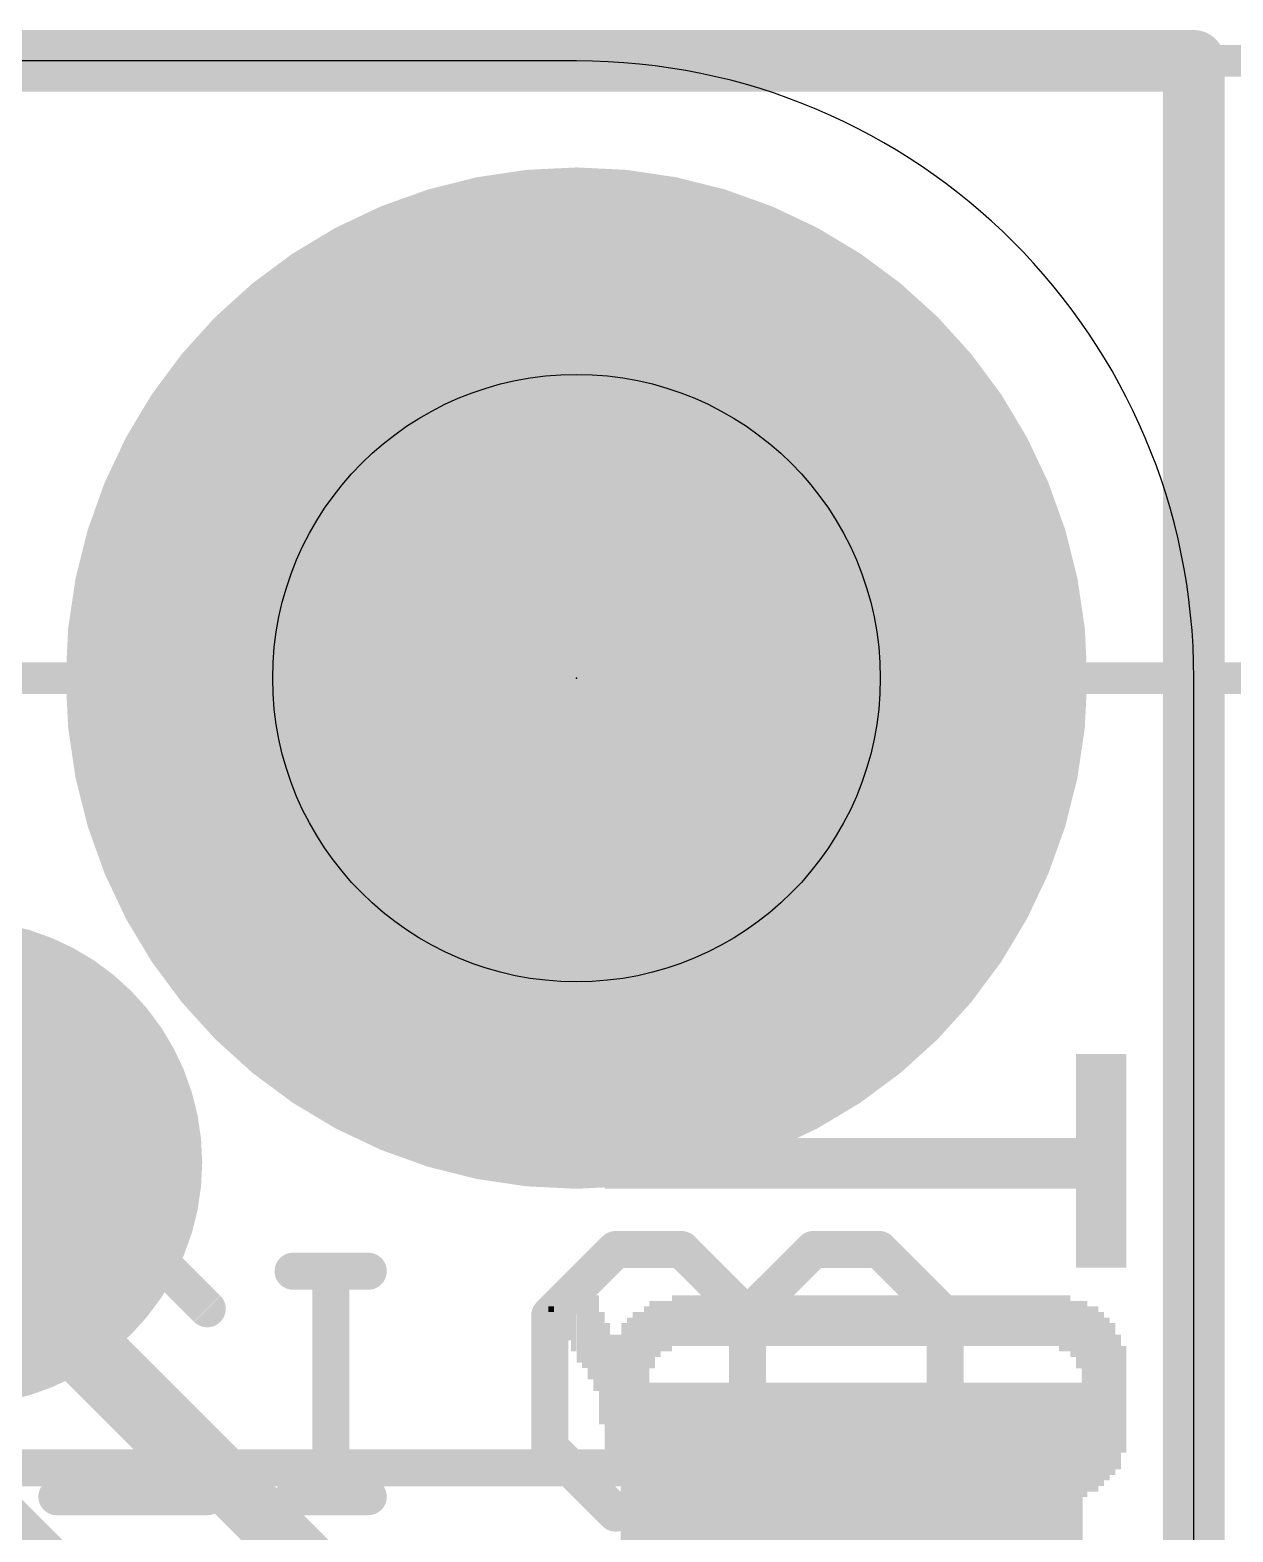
# Model space of a CAD drawing. Extents: x -1.2 to 34.1, y -8.2 to 17.9.
# Drawn here: x 20.61 to 25.56, y 11.73 to 17.91 of the extents above; entities that cross this region are included whole.
import ezdxf

# ---------------------------------------------------------------- set-up
doc = ezdxf.new("R2010")
doc.units = 0
for name, color, linetype in [('1', 12, 'CONTINUOUS'), ('16', 5, 'CONTINUOUS'), ('17', 110, 'CONTINUOUS'), ('20', 53, 'CONTINUOUS'), ('21', 40, 'CONTINUOUS'), ('22', 6, 'CONTINUOUS'), ('23', 40, 'CONTINUOUS'), ('25', 253, 'CONTINUOUS'), ('29', 253, 'CONTINUOUS'), ('30', 253, 'CONTINUOUS'), ('31', 253, 'CONTINUOUS'), ('39', 12, 'CONTINUOUS'), ('40', 132, 'CONTINUOUS'), ('41', 12, 'CONTINUOUS'), ('42', 132, 'CONTINUOUS'), ('44', 253, 'CONTINUOUS'), ('47', 253, 'CONTINUOUS'), ('51', 253, 'CONTINUOUS')]:
    doc.layers.add(name, color=color, linetype=linetype)

# ---------------------------------------------------------------- blocks, each defined once
blk = doc.blocks.new('RECT')
blk.add_solid([(-0.5, -0.5), (0.5, -0.5), (-0.5, 0.5), (0.5, 0.5)])
blk = doc.blocks.new('PIE')
at = {"const_width": 0.5}
blk.add_lwpolyline([(0, -0.25, 1), (0, 0.25, 1), (0, -0.25)], format="xyb", dxfattribs=at)
blk = doc.blocks.new('ROUNDP')
at = {"const_width": 0.5}
blk.add_lwpolyline([(0, -0.25, 1), (0, 0.25, 1), (0, -0.25)], format="xyb", dxfattribs=at)

msp = doc.modelspace()

# ---------------------------------------------------------------- linework, layer by layer
at = {"layer": '1', "const_width": 0.254}
for points in [[(0, 17.78), (25.4, 17.78)], [(25.4, 17.78), (25.4, 0)]]:
    msp.add_lwpolyline(points, dxfattribs=at)
at = {"layer": '1', "const_width": 0.127}
for points in [[(25.4635, 17.78, 1), (25.3365, 17.78)], [(25.4, 17.7165, 1), (25.4, 17.8435)]]:
    msp.add_lwpolyline(points, format="xyb", dxfattribs=at)
at = {"layer": '16', "const_width": 0.254}
for points in [[(0, 17.78), (25.4, 17.78)], [(25.4, 17.78), (25.4, 0)], [(20.4504, 12.9032), (22.6822, 10.6714)], [(21.9075, 10.3505), (19.812, 12.446)]]:
    msp.add_lwpolyline(points, dxfattribs=at)
at = {"layer": '16', "const_width": 0.127}
for points in [[(25.4635, 17.78, 1), (25.3365, 17.78)], [(25.4, 17.7165, 1), (25.4, 17.8435)]]:
    msp.add_lwpolyline(points, format="xyb", dxfattribs=at)
at = {"layer": '20'}
for p, q in [((22.86, 17.78), (2.54, 17.78)), ((25.4, 2.54), (25.4, 15.24))]:
    msp.add_line(p, q, dxfattribs=at)
msp.add_arc((22.86, 15.24), 2.54, 0, 90, dxfattribs=at)
at = {"layer": '21'}
for points, const_width in [([(22.86, 13.24, 1), (22.86, 17.24, 1), (22.86, 13.24)], 0.2032), ([(22.992, 11.9519, 1), (22.992, 12.0281)], 0.0762)]:
    msp.add_lwpolyline(points, format="xyb", dxfattribs=dict(at, const_width=const_width))
at = {"layer": '21', "const_width": 0.1524}
msp.add_lwpolyline([(20.392, 11.99), (22.992, 11.99)], dxfattribs=at)
at = {"layer": '22', "const_width": 0.1524}
for points in [[(20.7219, 12.6446), (20.8766, 12.7992)], [(20.8766, 12.7992), (21.1859, 12.7992)], [(21.1859, 12.7992), (21.3405, 12.6446)], [(22.0032, 12.7992), (21.6939, 12.7992)], [(21.8486, 11.8713), (21.8486, 12.7992)], [(20.7219, 12.4899), (20.7219, 12.6446)], [(21.3405, 11.8713), (20.7219, 12.4899)], [(20.7219, 11.8713), (21.3405, 11.8713)], [(22.0032, 11.8713), (21.6939, 11.8713)]]:
    msp.add_lwpolyline(points, dxfattribs=at)
at = {"layer": '22', "const_width": 0.0762}
for points in [[(20.8766, 12.8373, 1), (20.8766, 12.7611)], [(20.9035, 12.7723, 1), (20.8497, 12.8262)], [(21.2128, 12.8262, 1), (21.159, 12.7723)], [(21.1859, 12.7611, 1), (21.1859, 12.8373)], [(21.6939, 12.8373, 1), (21.6939, 12.7611)], [(21.8867, 12.7992, 1), (21.8105, 12.7992)], [(22.0032, 12.7611, 1), (22.0032, 12.8373)], [(20.76, 12.6446, 1), (20.6838, 12.6446)], [(20.695, 12.6715, 1), (20.7489, 12.6176)], [(21.3136, 12.6176, 1), (21.3675, 12.6715)], [(20.7489, 12.5169, 1), (20.695, 12.463)], [(20.6838, 12.4899, 1), (20.76, 12.4899)], [(20.7219, 11.9094, 1), (20.7219, 11.8332)], [(21.3136, 11.8444, 1), (21.3675, 11.8983)], [(21.3405, 11.8332, 1), (21.3405, 11.9094)], [(21.6939, 11.9094, 1), (21.6939, 11.8332)], [(22.0032, 11.8332, 1), (22.0032, 11.9094)], [(21.8105, 11.8713, 1), (21.8867, 11.8713)]]:
    msp.add_lwpolyline(points, format="xyb", dxfattribs=at)
at = {"layer": '23'}
msp.add_point((22.86, 15.24), dxfattribs=at)
at = {"layer": '25', "const_width": 0.1524}
for points in [[(22.7498, 12.6173), (23.021, 12.8885)], [(23.021, 12.8885), (23.2921, 12.8885)], [(23.2921, 12.8885), (23.5633, 12.6173)], [(23.5633, 12.6173), (23.8345, 12.8885)], [(23.8345, 12.8885), (24.1056, 12.8885)], [(24.1056, 12.8885), (24.3768, 12.6173)], [(22.7498, 12.075), (22.7498, 12.6173)], [(23.5633, 12.6173), (23.5633, 12.3462)], [(24.3768, 12.6173), (24.3768, 12.075)], [(23.021, 11.8038), (22.7498, 12.075)], [(24.3768, 12.075), (24.1056, 11.8038)]]:
    msp.add_lwpolyline(points, dxfattribs=at)
at = {"layer": '25', "const_width": 0.0762}
for points in [[(23.021, 12.9266, 1), (23.021, 12.8504)], [(23.0479, 12.8615, 1), (22.994, 12.9154)], [(23.3191, 12.9154, 1), (23.2652, 12.8615)], [(23.2921, 12.8504, 1), (23.2921, 12.9266)], [(23.8345, 12.9266, 1), (23.8345, 12.8504)], [(23.8614, 12.8615, 1), (23.8075, 12.9154)], [(24.1326, 12.9154, 1), (24.0787, 12.8615)], [(24.1056, 12.8504, 1), (24.1056, 12.9266)], [(22.7879, 12.6173, 1), (22.7117, 12.6173)], [(22.7229, 12.6443, 1), (22.7768, 12.5904)], [(23.6014, 12.6173, 1), (23.5252, 12.6173)], [(23.5364, 12.6443, 1), (23.5902, 12.5904)], [(23.5364, 12.5904, 1), (23.5902, 12.6443)], [(24.4149, 12.6173, 1), (24.3387, 12.6173)], [(24.3499, 12.5904, 1), (24.4037, 12.6443)], [(23.5252, 12.3462, 1), (23.6014, 12.3462)], [(22.7768, 12.1019, 1), (22.7229, 12.048)], [(24.4037, 12.048, 1), (24.3499, 12.1019)], [(22.7117, 12.075, 1), (22.7879, 12.075)], [(24.3387, 12.075, 1), (24.4149, 12.075)], [(22.994, 11.7769, 1), (23.0479, 11.8308)], [(24.0787, 11.8308, 1), (24.1326, 11.7769)]]:
    msp.add_lwpolyline(points, format="xyb", dxfattribs=at)
at = {"layer": '29'}
for points, const_width in [([(21.07, 13.2461, 0.4142), (20.32, 13.9961)], 0.4699), ([(20.32, 12.4961, 0.4142), (21.07, 13.2461)], 0.4699), ([(21.1875, 13.2461, 1), (20.9525, 13.2461)], 0.235), ([(20.9525, 13.2461, 1), (21.1875, 13.2461)], 0.235)]:
    msp.add_lwpolyline(points, format="xyb", dxfattribs=dict(at, const_width=const_width))
at = {"layer": '39'}
for points, const_width in [([(22.86, 14.24, 1), (22.86, 16.24, 1), (22.86, 14.24)], 2.032), ([(21.07, 13.2461, 0.4142), (20.32, 13.9961)], 0.5), ([(20.32, 12.4961, 0.4142), (21.07, 13.2461)], 0.5), ([(21.195, 13.2461, 1), (20.945, 13.2461)], 0.25), ([(20.945, 13.2461, 1), (21.195, 13.2461)], 0.25)]:
    msp.add_lwpolyline(points, format="xyb", dxfattribs=dict(at, const_width=const_width))
at = {"layer": '40', "const_width": 2.032}
msp.add_lwpolyline([(22.86, 14.24, 1), (22.86, 16.24, 1), (22.86, 14.24)], format="xyb", dxfattribs=at)
at = {"layer": '41'}
for points, const_width in [([(22.86, 14.24, 1), (22.86, 16.24, 1), (22.86, 14.24)], 2.032), ([(21.07, 13.2461, 0.4142), (20.32, 13.9961)], 0.4826), ([(20.32, 12.4961, 0.4142), (21.07, 13.2461)], 0.4826), ([(21.1907, 13.2461, 1), (20.9493, 13.2461)], 0.2413), ([(20.9493, 13.2461, 1), (21.1907, 13.2461)], 0.2413)]:
    msp.add_lwpolyline(points, format="xyb", dxfattribs=dict(at, const_width=const_width))
at = {"layer": '42', "const_width": 2.032}
msp.add_lwpolyline([(22.86, 14.24, 1), (22.86, 16.24, 1), (22.86, 14.24)], format="xyb", dxfattribs=at)
at = {"layer": '44'}
msp.add_circle((22.86, 15.24), 1.25, dxfattribs=at)
at = {"layer": '47', "const_width": 0.13}
for points in [[(12.319, 17.78), (34.081, 17.78)], [(12.7, 15.24), (31.287, 15.24)]]:
    msp.add_lwpolyline(points, dxfattribs=at)
at = {"layer": '51', "const_width": 0.1524}
for points in [[(20.442, 11.99), (24.692, 11.99)], [(24.692, 11.99), (24.692, 5.89)]]:
    msp.add_lwpolyline(points, dxfattribs=at)
at = {"layer": '51', "const_width": 0.0762}
for points in [[(24.7301, 11.99, 1), (24.6539, 11.99)], [(24.692, 11.9519, 1), (24.692, 12.0281)]]:
    msp.add_lwpolyline(points, format="xyb", dxfattribs=at)

# ---------------------------------------------------------------- block references
at = {"layer": '1'}
msp.add_blockref('PIE', (20.32, 13.2461), dxfattribs=at)
at = {"layer": '1', "xscale": 1.8, "yscale": 1.2, "rotation": 180}
msp.add_blockref('RECT', (23.992, 11.69), dxfattribs=at)
at = {"layer": '17', "xscale": 3.516, "yscale": 3.516}
msp.add_blockref('ROUNDP', (22.86, 15.24), dxfattribs=at)
msp.add_blockref('ROUNDP', (22.86, 15.24), dxfattribs=at)
at = {"layer": '22', "rotation": 90}
for p, xscale, yscale in [((24.9267, 13.2537), 0.8788, 0.0231), ((24.9498, 13.2537), 0.8788, 0.0231), ((24.9729, 13.2537), 0.8788, 0.0231), ((24.996, 13.2537), 0.8788, 0.0231), ((25.019, 13.2537), 0.8788, 0.0229), ((25.042, 13.2537), 0.8788, 0.0231), ((25.0651, 13.2537), 0.8788, 0.0231), ((25.0882, 13.2537), 0.8788, 0.0231), ((25.1113, 13.2537), 0.8788, 0.0231), ((22.987, 13.2436), 0.2083, 0.0229), ((23.01, 13.2436), 0.2083, 0.0231), ((23.0331, 13.2436), 0.2083, 0.0231), ((23.0562, 13.2436), 0.2083, 0.0231), ((23.0793, 13.2436), 0.2083, 0.0231), ((23.1024, 13.2436), 0.2083, 0.0231), ((23.1256, 13.2436), 0.2083, 0.0231), ((23.1487, 13.2436), 0.2083, 0.0231), ((23.1718, 13.2436), 0.2083, 0.0231), ((23.1949, 13.2436), 0.2083, 0.0231), ((23.218, 13.2436), 0.2083, 0.0231), ((23.241, 13.2436), 0.2083, 0.0229), ((23.264, 13.2436), 0.2083, 0.0231), ((23.2871, 13.2436), 0.2083, 0.0231), ((23.3102, 13.2436), 0.2083, 0.0231), ((23.3333, 13.2436), 0.2083, 0.0231), ((23.3564, 13.2436), 0.2083, 0.0231), ((23.3796, 13.2436), 0.2083, 0.0231), ((23.4027, 13.2436), 0.2083, 0.0231), ((23.4258, 13.2436), 0.2083, 0.0231), ((23.4489, 13.2436), 0.2083, 0.0231), ((23.472, 13.2436), 0.2083, 0.0231), ((23.495, 13.2436), 0.2083, 0.0229), ((23.518, 13.2436), 0.2083, 0.0231), ((23.5411, 13.2436), 0.2083, 0.0231), ((23.5642, 13.2436), 0.2083, 0.0231), ((23.5873, 13.2436), 0.2083, 0.0231), ((23.6104, 13.2436), 0.2083, 0.0231), ((23.6336, 13.2436), 0.2083, 0.0231), ((23.6567, 13.2436), 0.2083, 0.0231), ((23.6798, 13.2436), 0.2083, 0.0231), ((23.7029, 13.2436), 0.2083, 0.0231), ((23.726, 13.2436), 0.2083, 0.0231), ((23.749, 13.2436), 0.2083, 0.0229), ((23.772, 13.2436), 0.2083, 0.0231), ((23.7951, 13.2436), 0.2083, 0.0231), ((23.8182, 13.2436), 0.2083, 0.0231), ((23.8413, 13.2436), 0.2083, 0.0231), ((23.8644, 13.2436), 0.2083, 0.0231), ((23.8876, 13.2436), 0.2083, 0.0231), ((23.9107, 13.2436), 0.2083, 0.0231), ((23.9338, 13.2436), 0.2083, 0.0231), ((23.9569, 13.2436), 0.2083, 0.0231), ((23.98, 13.2436), 0.2083, 0.0231), ((24.003, 13.2436), 0.2083, 0.0229), ((24.026, 13.2436), 0.2083, 0.0231), ((24.0491, 13.2436), 0.2083, 0.0231), ((24.0722, 13.2436), 0.2083, 0.0231), ((24.0953, 13.2436), 0.2083, 0.0231), ((24.1184, 13.2436), 0.2083, 0.0231), ((24.1416, 13.2436), 0.2083, 0.0231), ((24.1647, 13.2436), 0.2083, 0.0231), ((24.1878, 13.2436), 0.2083, 0.0231), ((24.2109, 13.2436), 0.2083, 0.0231), ((24.234, 13.2436), 0.2083, 0.0231), ((24.257, 13.2436), 0.2083, 0.0229), ((24.28, 13.2436), 0.2083, 0.0231), ((24.3031, 13.2436), 0.2083, 0.0231), ((24.3262, 13.2436), 0.2083, 0.0231), ((24.3493, 13.2436), 0.2083, 0.0231), ((24.3724, 13.2436), 0.2083, 0.0231), ((24.3956, 13.2436), 0.2083, 0.0231), ((24.4187, 13.2436), 0.2083, 0.0231), ((24.4418, 13.2436), 0.2083, 0.0231), ((24.4649, 13.2436), 0.2083, 0.0231), ((24.488, 13.2436), 0.2083, 0.0231), ((24.511, 13.2436), 0.2083, 0.0229), ((24.534, 13.2436), 0.2083, 0.0231), ((24.5571, 13.2436), 0.2083, 0.0231), ((24.5802, 13.2436), 0.2083, 0.0231), ((24.6033, 13.2436), 0.2083, 0.0231), ((24.6264, 13.2436), 0.2083, 0.0231), ((24.6496, 13.2436), 0.2083, 0.0231), ((24.6727, 13.2436), 0.2083, 0.0231), ((24.6958, 13.2436), 0.2083, 0.0231), ((24.7189, 13.2436), 0.2083, 0.0231), ((24.742, 13.2436), 0.2083, 0.0231), ((24.765, 13.2436), 0.2083, 0.0229), ((24.788, 13.2436), 0.2083, 0.0231), ((24.8111, 13.2436), 0.2083, 0.0231), ((24.8342, 13.2436), 0.2083, 0.0231), ((24.8573, 13.2436), 0.2083, 0.0231), ((24.8804, 13.2436), 0.2083, 0.0231), ((24.9036, 13.2436), 0.2083, 0.0231), ((22.8947, 12.573), 0.3454, 0.0231), ((22.9178, 12.5501), 0.3912, 0.0231), ((22.7791, 12.6314), 0.0914, 0.0231), ((22.8022, 12.6073), 0.1397, 0.0231), ((22.8253, 12.6073), 0.1854, 0.0231), ((22.8484, 12.5959), 0.254, 0.0231), ((22.8716, 12.573), 0.2997, 0.0231), ((22.9409, 12.5031), 0.3937, 0.0231), ((23.1718, 12.5387), 0.2769, 0.0231), ((23.1949, 12.5616), 0.2311, 0.0231), ((23.218, 12.573), 0.2083, 0.0231), ((23.241, 12.573), 0.2083, 0.0229), ((23.264, 12.5959), 0.2083, 0.0231), ((23.2871, 12.5959), 0.2083, 0.0231), ((23.3102, 12.5959), 0.2083, 0.0231), ((23.3333, 12.5959), 0.2083, 0.0231), ((23.3564, 12.5959), 0.2083, 0.0231), ((23.3796, 12.5959), 0.2083, 0.0231), ((23.4027, 12.5959), 0.2083, 0.0231), ((23.4258, 12.5959), 0.2083, 0.0231), ((23.4489, 12.5959), 0.2083, 0.0231), ((23.472, 12.5959), 0.2083, 0.0231), ((23.495, 12.5959), 0.2083, 0.0229), ((23.518, 12.5959), 0.2083, 0.0231), ((23.5411, 12.5959), 0.2083, 0.0231), ((23.5642, 12.5959), 0.2083, 0.0231), ((23.5873, 12.5959), 0.2083, 0.0231), ((23.6104, 12.5959), 0.2083, 0.0231), ((23.6336, 12.5959), 0.2083, 0.0231), ((23.6567, 12.5959), 0.2083, 0.0231), ((23.6798, 12.5959), 0.2083, 0.0231), ((23.7029, 12.5959), 0.2083, 0.0231), ((23.726, 12.5959), 0.2083, 0.0231), ((23.749, 12.5959), 0.2083, 0.0229), ((23.772, 12.5959), 0.2083, 0.0231), ((23.7951, 12.5959), 0.2083, 0.0231), ((23.8182, 12.5959), 0.2083, 0.0231), ((23.8413, 12.5959), 0.2083, 0.0231), ((23.8644, 12.5959), 0.2083, 0.0231), ((23.8876, 12.5959), 0.2083, 0.0231), ((23.9107, 12.5959), 0.2083, 0.0231), ((23.9338, 12.5959), 0.2083, 0.0231), ((23.9569, 12.5959), 0.2083, 0.0231), ((23.98, 12.5959), 0.2083, 0.0231), ((24.003, 12.5959), 0.2083, 0.0229), ((24.026, 12.5959), 0.2083, 0.0231), ((24.0491, 12.5959), 0.2083, 0.0231), ((24.0722, 12.5959), 0.2083, 0.0231), ((24.0953, 12.5959), 0.2083, 0.0231), ((24.1184, 12.5959), 0.2083, 0.0231), ((24.1416, 12.5959), 0.2083, 0.0231), ((24.1647, 12.5959), 0.2083, 0.0231), ((24.1878, 12.5959), 0.2083, 0.0231), ((24.2109, 12.5959), 0.2083, 0.0231), ((24.234, 12.5959), 0.2083, 0.0231), ((24.257, 12.5959), 0.2083, 0.0229), ((24.28, 12.5959), 0.2083, 0.0231), ((24.3031, 12.5959), 0.2083, 0.0231), ((24.3262, 12.5959), 0.2083, 0.0231), ((24.3493, 12.5959), 0.2083, 0.0231), ((24.3724, 12.5959), 0.2083, 0.0231), ((24.3956, 12.5959), 0.2083, 0.0231), ((24.4187, 12.5959), 0.2083, 0.0231), ((24.4418, 12.5959), 0.2083, 0.0231), ((24.4649, 12.5959), 0.2083, 0.0231), ((24.488, 12.5959), 0.2083, 0.0231), ((24.511, 12.5959), 0.2083, 0.0229), ((24.534, 12.5959), 0.2083, 0.0231), ((24.5571, 12.5959), 0.2083, 0.0231), ((24.5802, 12.5959), 0.2083, 0.0231), ((24.6033, 12.5959), 0.2083, 0.0231), ((24.6264, 12.5959), 0.2083, 0.0231), ((24.6496, 12.5959), 0.2083, 0.0231), ((24.6727, 12.5959), 0.2083, 0.0231), ((24.6958, 12.5959), 0.2083, 0.0231), ((24.7189, 12.5959), 0.2083, 0.0231), ((24.742, 12.5959), 0.2083, 0.0231), ((24.765, 12.5959), 0.2083, 0.0229), ((24.788, 12.5959), 0.2083, 0.0231), ((24.8111, 12.5959), 0.2083, 0.0231), ((24.8342, 12.5959), 0.2083, 0.0231), ((24.8573, 12.5844), 0.2311, 0.0231), ((24.8804, 12.5844), 0.2311, 0.0231), ((24.9036, 12.5616), 0.2311, 0.0231), ((24.9267, 12.5387), 0.2769, 0.0231), ((24.9498, 12.2733), 0.8077, 0.0231), ((22.756, 12.6429), 0.0229, 0.0231), ((22.964, 12.4003), 0.4623, 0.0231), ((23.1024, 12.2619), 0.7391, 0.0231), ((23.1256, 12.2504), 0.762, 0.0231), ((23.1487, 12.2619), 0.7849, 0.0231), ((24.9729, 12.2733), 0.762, 0.0231), ((24.996, 12.2733), 0.762, 0.0231), ((25.019, 12.2733), 0.7163, 0.0229), ((22.987, 12.319), 0.5334, 0.0229), ((23.0562, 12.2619), 0.6477, 0.0231), ((23.0793, 12.2619), 0.6934, 0.0231), ((25.042, 12.2733), 0.6706, 0.0231), ((25.0651, 12.2733), 0.6248, 0.0231), ((23.01, 12.2606), 0.5537, 0.0231), ((23.0331, 12.2492), 0.5766, 0.0231), ((25.0882, 12.2606), 0.5537, 0.0231), ((25.1113, 12.272), 0.4394, 0.0231), ((23.1718, 12.0079), 0.2769, 0.0231), ((24.9267, 12.0079), 0.2769, 0.0231), ((23.1949, 11.9736), 0.254, 0.0231), ((23.218, 11.9621), 0.2311, 0.0231), ((24.8804, 11.9621), 0.2311, 0.0231), ((24.9036, 11.9736), 0.254, 0.0231), ((23.241, 11.9494), 0.2057, 0.0229), ((23.264, 11.9494), 0.2057, 0.0231), ((23.2871, 11.9494), 0.2057, 0.0231), ((23.3102, 11.9494), 0.2057, 0.0231), ((23.3333, 11.938), 0.1829, 0.0231), ((23.3564, 11.938), 0.1829, 0.0231), ((23.3796, 11.938), 0.1829, 0.0231), ((23.4027, 11.938), 0.1829, 0.0231), ((23.4258, 11.938), 0.1829, 0.0231), ((23.4489, 11.938), 0.1829, 0.0231), ((23.472, 11.938), 0.1829, 0.0231), ((23.495, 11.938), 0.1829, 0.0229), ((23.518, 11.938), 0.1829, 0.0231), ((23.5411, 11.938), 0.1829, 0.0231), ((23.5642, 11.938), 0.1829, 0.0231), ((23.5873, 11.938), 0.1829, 0.0231), ((23.6104, 11.938), 0.1829, 0.0231), ((23.6336, 11.938), 0.1829, 0.0231), ((23.6567, 11.938), 0.1829, 0.0231), ((23.6798, 11.938), 0.1829, 0.0231), ((23.7029, 11.938), 0.1829, 0.0231), ((23.726, 11.938), 0.1829, 0.0231), ((23.749, 11.938), 0.1829, 0.0229), ((23.772, 11.938), 0.1829, 0.0231), ((23.7951, 11.938), 0.1829, 0.0231), ((23.8182, 11.938), 0.1829, 0.0231), ((23.8413, 11.938), 0.1829, 0.0231), ((23.8644, 11.938), 0.1829, 0.0231), ((23.8876, 11.938), 0.1829, 0.0231), ((23.9107, 11.938), 0.1829, 0.0231), ((23.9338, 11.938), 0.1829, 0.0231), ((23.9569, 11.938), 0.1829, 0.0231), ((23.98, 11.938), 0.1829, 0.0231), ((24.003, 11.938), 0.1829, 0.0229), ((24.026, 11.938), 0.1829, 0.0231), ((24.0491, 11.938), 0.1829, 0.0231), ((24.0722, 11.938), 0.1829, 0.0231), ((24.0953, 11.938), 0.1829, 0.0231), ((24.1184, 11.938), 0.1829, 0.0231), ((24.1416, 11.938), 0.1829, 0.0231), ((24.1647, 11.938), 0.1829, 0.0231), ((24.1878, 11.938), 0.1829, 0.0231), ((24.2109, 11.938), 0.1829, 0.0231), ((24.234, 11.938), 0.1829, 0.0231), ((24.257, 11.938), 0.1829, 0.0229), ((24.28, 11.938), 0.1829, 0.0231), ((24.3031, 11.938), 0.1829, 0.0231), ((24.3262, 11.938), 0.1829, 0.0231), ((24.3493, 11.938), 0.1829, 0.0231), ((24.3724, 11.938), 0.1829, 0.0231), ((24.3956, 11.938), 0.1829, 0.0231), ((24.4187, 11.938), 0.1829, 0.0231), ((24.4418, 11.938), 0.1829, 0.0231), ((24.4649, 11.938), 0.1829, 0.0231), ((24.488, 11.938), 0.1829, 0.0231), ((24.511, 11.938), 0.1829, 0.0229), ((24.534, 11.938), 0.1829, 0.0231), ((24.5571, 11.938), 0.1829, 0.0231), ((24.5802, 11.938), 0.1829, 0.0231), ((24.6033, 11.938), 0.1829, 0.0231), ((24.6264, 11.938), 0.1829, 0.0231), ((24.6496, 11.938), 0.1829, 0.0231), ((24.6727, 11.938), 0.1829, 0.0231), ((24.6958, 11.938), 0.1829, 0.0231), ((24.7189, 11.938), 0.1829, 0.0231), ((24.742, 11.938), 0.1829, 0.0231), ((24.765, 11.9494), 0.2057, 0.0229), ((24.788, 11.9494), 0.2057, 0.0231), ((24.8111, 11.9494), 0.2057, 0.0231), ((24.8342, 11.9494), 0.2057, 0.0231), ((24.8573, 11.9494), 0.2057, 0.0231)]:
    msp.add_blockref('RECT', p, dxfattribs=dict(at, xscale=xscale, yscale=yscale))
at = {"layer": '29'}
for name, p, xscale, yscale in [('ROUNDP', (22.86, 15.24), 3.6176, 3.6176), ('PIE', (20.32, 13.2461), 1.1016, 1.1016)]:
    msp.add_blockref(name, p, dxfattribs=dict(at, xscale=xscale, yscale=yscale))
at = {"layer": '29', "xscale": 1.9016, "yscale": 1.3016, "rotation": 180}
msp.add_blockref('RECT', (23.992, 11.69), dxfattribs=at)
at = {"layer": '30', "xscale": 3.6176, "yscale": 3.6176}
msp.add_blockref('ROUNDP', (22.86, 15.24), dxfattribs=at)
at = {"layer": '31', "xscale": 1.8, "yscale": 1.2, "rotation": 180}
msp.add_blockref('RECT', (23.992, 11.69), dxfattribs=at)

doc.saveas('drawing.dxf')
